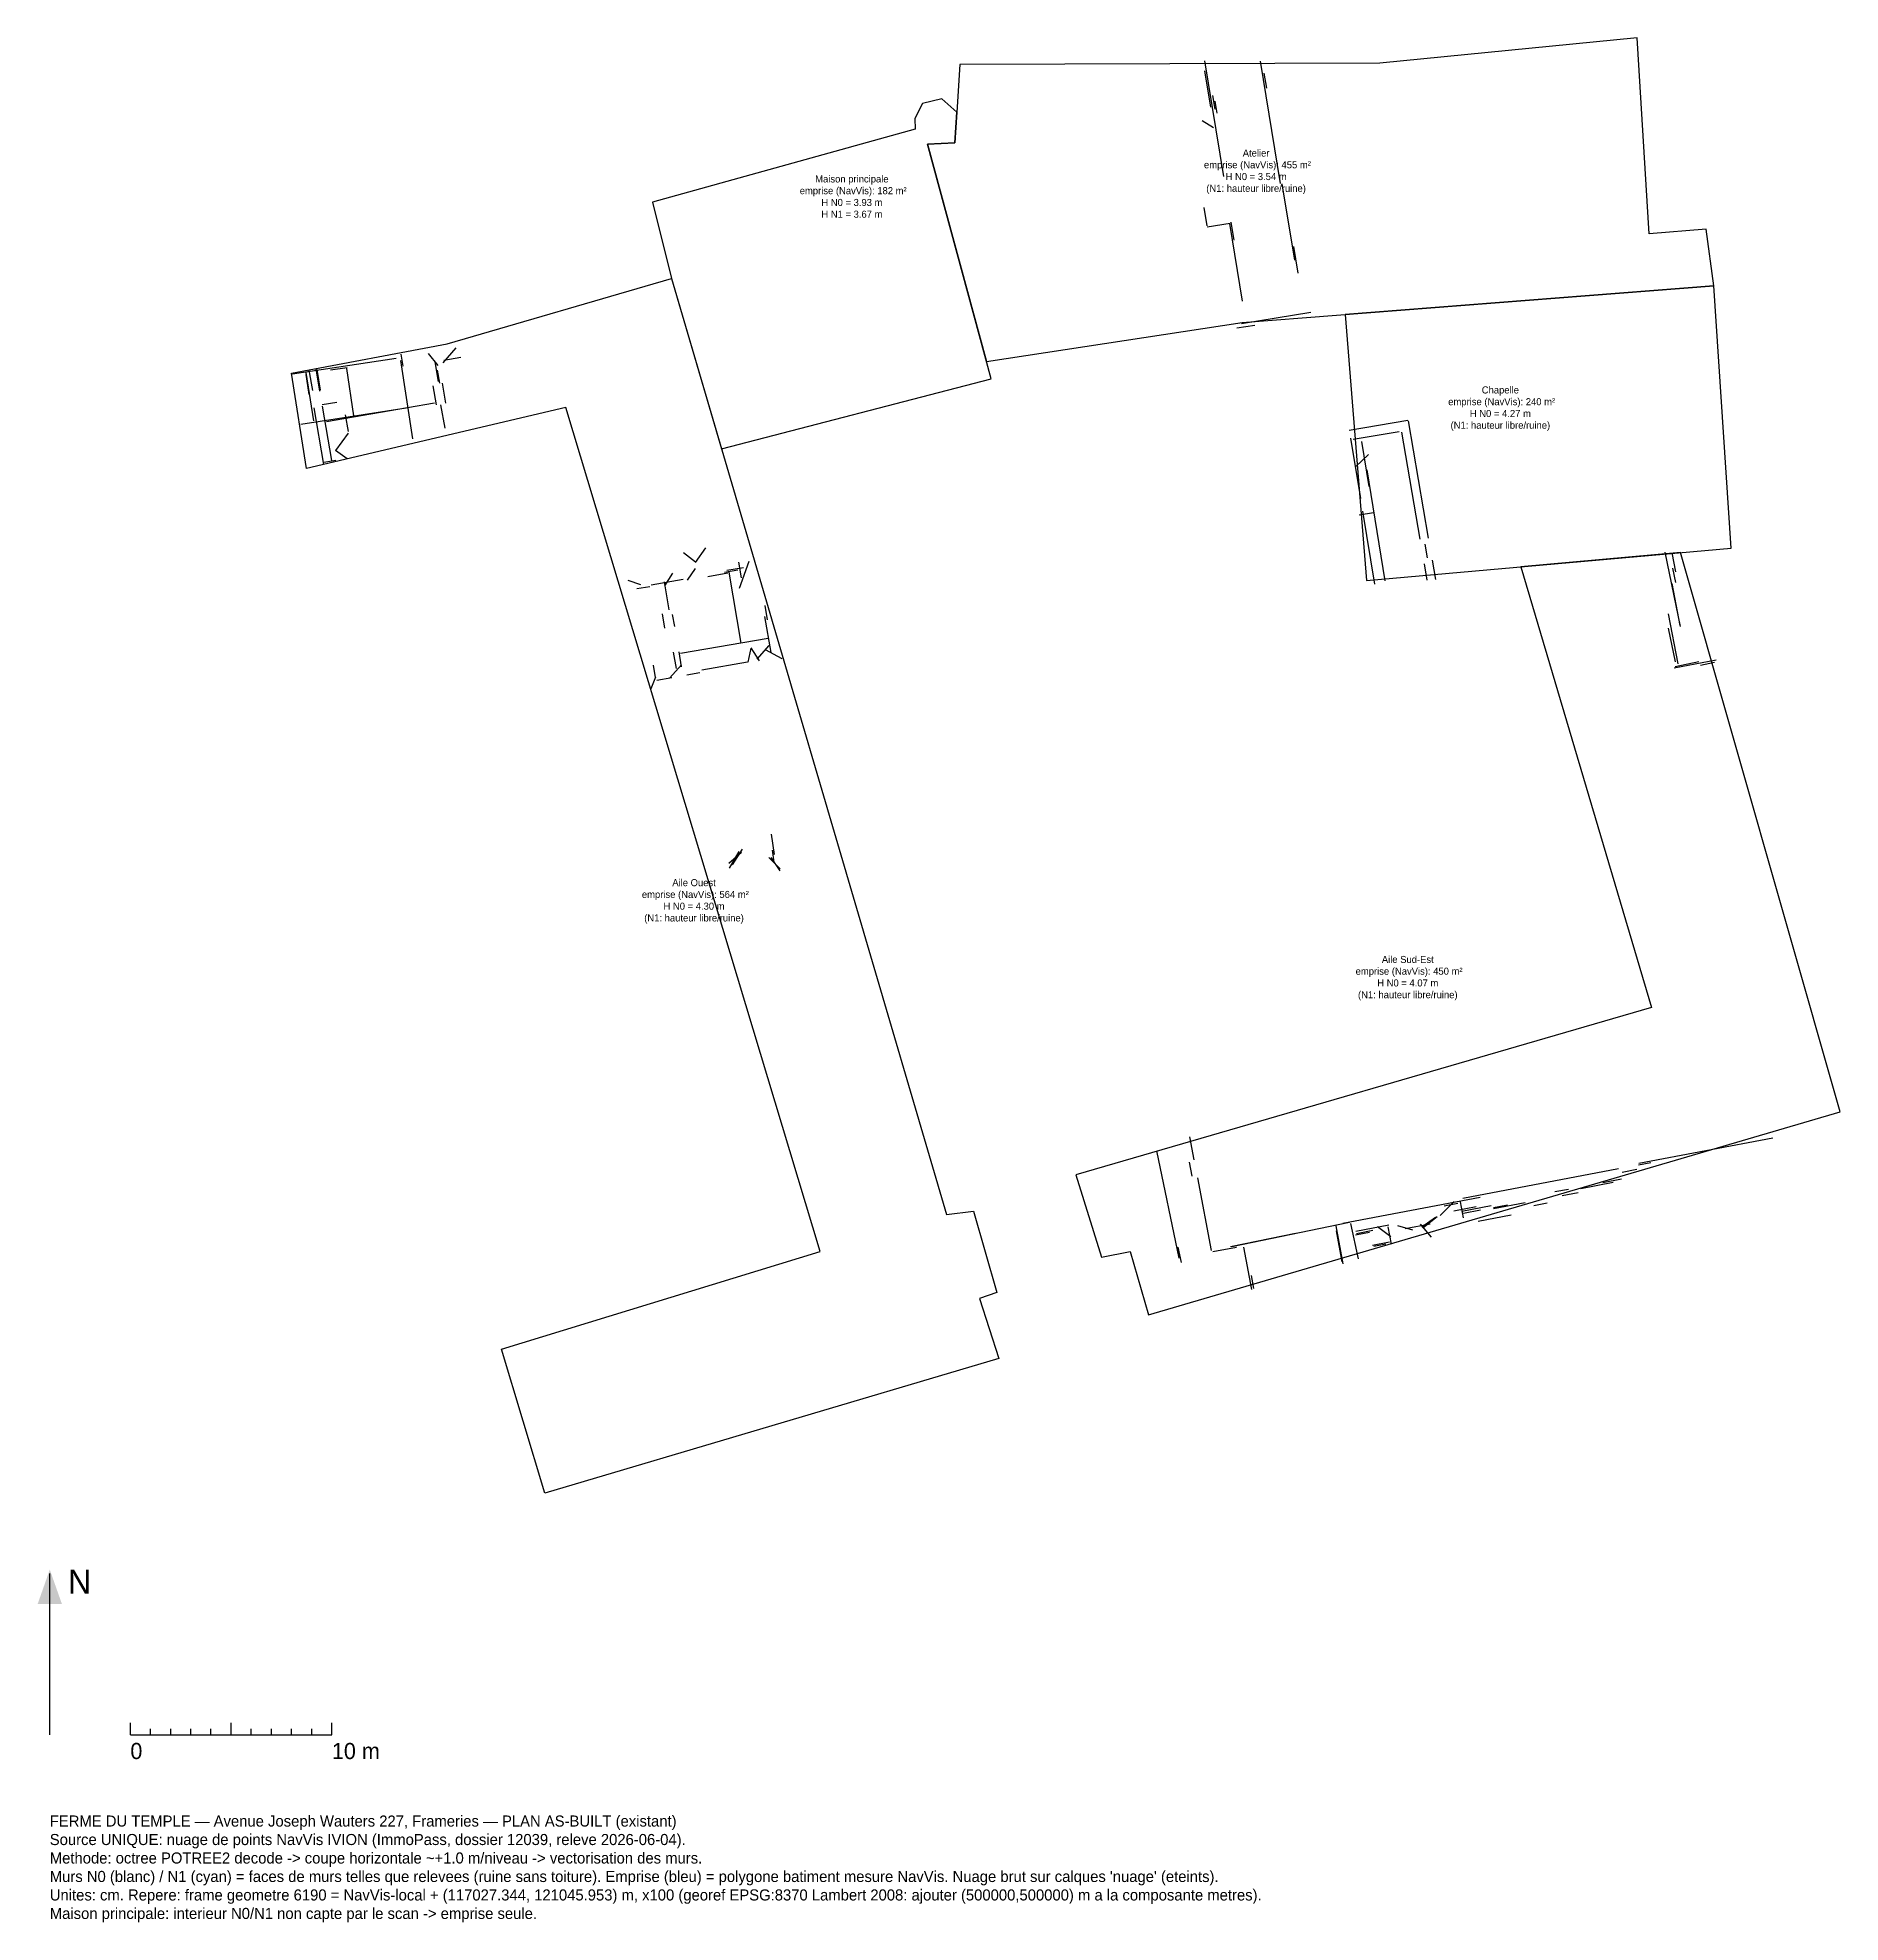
# Model space of a CAD drawing. Header units: centimetres. Extents: x 11697256 to 11706202, y 12097652 to 12107003.
import ezdxf

# ---------------------------------------------------------------- set-up
doc = ezdxf.new("R2010")
doc.units = ezdxf.units.CM
for name, color, linetype in [('0-NAVVIS-emprise', 5, 'Continuous'), ('Bestaand-murs-N0', 7, 'Continuous'), ('Bestaand-murs-N1', 4, 'Continuous'), ('NAVVIS-notes', 8, 'Continuous'), ('Reperes', 1, 'Continuous'), ('Tekst-ruimtelabel', 2, 'Continuous')]:
    doc.layers.add(name, color=color, linetype=linetype)

msp = doc.modelspace()

# ---------------------------------------------------------------- linework, layer by layer
at = {"layer": '0-NAVVIS-emprise'}
for points in [[(11701832.1, 12106870.8), (11701817.3, 12106634.6), (11701807.2, 12106481.8), (11701672.1, 12106475.5), (11701965.1, 12105397.3), (11703234.1, 12105589.9), (11705574.1, 12105772.9), (11705535.5, 12106053.8), (11705253.3, 12106030.6), (11705193.8, 12107003.3), (11703916.8, 12106877.1), (11701832.1, 12106870.8)], [(11700306.9, 12106187.6), (11700402.4, 12105808.1), (11700650.6, 12104963), (11701988.8, 12105310.2), (11701672.1, 12106475.5), (11701807.2, 12106481.8), (11701817.3, 12106634.6), (11701742.8, 12106700.3), (11701646.8, 12106677.6), (11701609, 12106603), (11701611.5, 12106548.7), (11700306.9, 12106187.6)], [(11700402.4, 12105808.1), (11701766.4, 12101164.8), (11701900.6, 12101181.5), (11702016.5, 12100777.3), (11701930.3, 12100747.6), (11702025.7, 12100450.1), (11699772.6, 12099782.4), (11699558.6, 12100495.8), (11701139.9, 12100980.3), (11699877.7, 12105169.1), (11698590.7, 12104865.9), (11698516.4, 12105338.5), (11699289.2, 12105484.1), (11700402.4, 12105808.1)], [(11703744.7, 12105629.8), (11703850.4, 12104310.4), (11705660.5, 12104471.3), (11705574.1, 12105772.9), (11703744.7, 12105629.8)], [(11704616.1, 12104378.4), (11705264.7, 12102192.2), (11702409, 12101361.3), (11702535, 12100953.2), (11702678.2, 12100981), (11702769.1, 12100666.3), (11706201.9, 12101673.8), (11705409.6, 12104449), (11704616.1, 12104378.4)]]:
    msp.add_lwpolyline(points, close=True, dxfattribs=at)
at = {"layer": 'Bestaand-murs-N0'}
for p, q in [((11703077.9, 12106658.4), (11703048.6, 12106838.2)), ((11703142.2, 12106315.4), (11703048.9, 12106888)), ((11703100, 12106648.5), (11703088.8, 12106717.3)), ((11703109.3, 12106628.2), (11703099.6, 12106687.6)), ((11703091.9, 12106555.4), (11703034.4, 12106590.4)), ((11703060.5, 12106070.1), (11703045.8, 12106160.6)), ((11703059.5, 12106065.1), (11703174.3, 12106083.8)), ((11703234.6, 12105696.4), (11703171.7, 12106082.2)), ((11703193.7, 12105998.8), (11703179.2, 12106088)), ((11703229.5, 12105584.8), (11703574.3, 12105641)), ((11703206.9, 12105563), (11703297, 12105577.7)), ((11699243.9, 12105376.8), (11699196.4, 12105436.8)), ((11699268.9, 12105389.3), (11699333.9, 12105464.3)), ((11699272, 12105403.7), (11699355.8, 12105418.1)), ((11698621.4, 12105252.2), (11698603.9, 12105353.9)), ((11698656.6, 12105249.3), (11698637.8, 12105358.7)), ((11698660.2, 12105254.5), (11698642.6, 12105356.6)), ((11699246.1, 12105296.7), (11699229.3, 12105394.4)), ((11699251.9, 12105289.8), (11699240.9, 12105353.8)), ((11699235.7, 12105181.7), (11699219.5, 12105276.5)), ((11699282, 12105189.4), (11699264.8, 12105289.5)), ((11698676.7, 12104885.1), (11698628.4, 12105166)), ((11698668.8, 12105183), (11698741.6, 12105195.6)), ((11698715.7, 12104905), (11698669.4, 12105174.4)), ((11698689.3, 12105099.5), (11699225.6, 12105191.7)), ((11698798.5, 12105049.2), (11698784.3, 12105131.9)), ((11699277.7, 12105066.1), (11699257.6, 12105182.5)), ((11698736.4, 12104954.3), (11698798.9, 12105041.8)), ((11703765.3, 12105055.8), (11704055.3, 12105105.7)), ((11703785.2, 12105011.2), (11704012.5, 12105050.2)), ((11704117.1, 12104514.7), (11704025.9, 12105045.4)), ((11704158.7, 12104520), (11704058.6, 12105102.5)), ((11698791.4, 12104914.3), (11698733.9, 12104954.3)), ((11698676.7, 12104896.7), (11698736.1, 12104906.9)), ((11700521.4, 12104399.3), (11700571.4, 12104471.8)), ((11704153.8, 12104422.1), (11704142.1, 12104490.2)), ((11700521.4, 12104401.8), (11700461.4, 12104446.8)), ((11700676.6, 12104361), (11700758.8, 12104375.1)), ((11700749.4, 12104322.7), (11700735.9, 12104400.9)), ((11700738.9, 12104271.8), (11700786.4, 12104406.8)), ((11704151.9, 12104311.7), (11704138.1, 12104392.4)), ((11704193.9, 12104315), (11704177.6, 12104410.2)), ((11705384.9, 12104352.3), (11705366.7, 12104448)), ((11705385.1, 12104299.5), (11705371.5, 12104370.8)), ((11700248.9, 12104289.3), (11700186.4, 12104309.3)), ((11700229.3, 12104269.7), (11700293.7, 12104280.8)), ((11700301.4, 12104289.2), (11700460, 12104316.4)), ((11700390.9, 12104164.6), (11700366.9, 12104304)), ((11700368.9, 12104284.3), (11700408.9, 12104346.8)), ((11700481.4, 12104311.8), (11700521.4, 12104369.3)), ((11700581.8, 12104330.3), (11700681.3, 12104347.4)), ((11700665.3, 12104351.7), (11700730.3, 12104362.9)), ((11700748.2, 12103999.2), (11700687.6, 12104352)), ((11705406.6, 12104087.1), (11705367.1, 12104295.5)), ((11700878.8, 12104114.8), (11700866.5, 12104186.3)), ((11700368.7, 12104074.3), (11700356.7, 12104144)), ((11700417.5, 12104082), (11700407.3, 12104141.5)), ((11700896.3, 12103952.2), (11700865.6, 12104130.9)), ((11705396.8, 12103896.1), (11705349.7, 12104144.2)), ((11700446.3, 12103949.9), (11700881.1, 12104024.6)), ((11700425.8, 12103874.2), (11700412, 12103954.4)), ((11700451.9, 12103881.9), (11700439, 12103956.8)), ((11700551.7, 12103867.5), (11700779, 12103906.6)), ((11700781.4, 12103904.3), (11700796.4, 12103974.3)), ((11700838.9, 12103911.8), (11700796.4, 12103976.8)), ((11700826.4, 12103919.3), (11700886.4, 12103986.8)), ((11700951.4, 12103921.8), (11700868.9, 12103966.8)), ((11705377.7, 12103876.6), (11705586.4, 12103916.2)), ((11700301.4, 12103774.3), (11700323.9, 12103831.8)), ((11700322.9, 12103829.1), (11700312.5, 12103889.5)), ((11700329.7, 12103816.3), (11700403.7, 12103829)), ((11700393.9, 12103826.8), (11700451.4, 12103891.8)), ((11700477.1, 12103841.6), (11700542.6, 12103852.8)), ((11702995.9, 12101436.4), (11702974.5, 12101549.1)), ((11705201.7, 12101419.2), (11705866.5, 12101545.4)), ((11702986.2, 12101354), (11702972.9, 12101423.8)), ((11704329.5, 12101245.7), (11705101.1, 12101392.2)), ((11705119.3, 12101375), (11705192.5, 12101388.9)), ((11705200.1, 12101411), (11705262.2, 12101422.8)), ((11703081.4, 12100986), (11703013, 12101346.4)), ((11704785, 12101277.9), (11704852.9, 12101290.8)), ((11704913.8, 12101293.6), (11705074.2, 12101324.1)), ((11705023.6, 12101323.2), (11705116.2, 12101340.8)), ((11703732.4, 12101121), (11704414, 12101250.3)), ((11704215.8, 12101158.9), (11704285.8, 12101228.9)), ((11704236.2, 12101207.4), (11704304.4, 12101220.3)), ((11704284.3, 12101182.9), (11704395.3, 12101203.9)), ((11704332.2, 12101147.3), (11704316.9, 12101228)), ((11704324.2, 12101181.7), (11704469.8, 12101209.3)), ((11704480.6, 12101199.7), (11704550.5, 12101213)), ((11704480.7, 12101194.1), (11704638.7, 12101224.1)), ((11704681.2, 12101208.8), (11704747.9, 12101221.5)), ((11704820.8, 12101258.6), (11704900.8, 12101273.8)), ((11703734.8, 12100920.4), (11703699.3, 12101107.4)), ((11703797.7, 12101081.7), (11703962.2, 12101112.9)), ((11703970.8, 12101053.9), (11703905.8, 12101103.9)), ((11703975.3, 12101016.7), (11703958.8, 12101103.6)), ((11704080.8, 12101086.4), (11704005.8, 12101108.9)), ((11704043.1, 12101095), (11704165.9, 12101118.4)), ((11704173.3, 12101051.4), (11704118.3, 12101116.4)), ((11704125.8, 12101103.9), (11704193.3, 12101151.4)), ((11704130.8, 12101098.9), (11704200.8, 12101153.9)), ((11704332.3, 12101171.5), (11704415.7, 12101187.4)), ((11704405.1, 12101132.1), (11704569, 12101163.2)), ((11703730.3, 12100930.1), (11703701.3, 12101082.7)), ((11703795.3, 12101063.9), (11703865.6, 12101077.3)), ((11703801.8, 12101070.8), (11703881.4, 12101085.9)), ((11703880, 12101012.2), (11703964, 12101028.1)), ((11703887.5, 12101007), (11703946.6, 12101018.3)), ((11703088.5, 12100980.1), (11703205.6, 12101002.4)), ((11703281.9, 12100792.8), (11703242.1, 12101002.5)), ((11703291.9, 12100797.9), (11703279.7, 12100862.4))]:
    msp.add_line(p, q, dxfattribs=at)
at = {"layer": 'Bestaand-murs-N1'}
for p, q in [((11703424, 12106279.9), (11703325.1, 12106887.1)), ((11703355.5, 12106753.5), (11703343.4, 12106827.6)), ((11703494.6, 12105899.5), (11703432.9, 12106278.4)), ((11703512, 12105834.9), (11703490.4, 12105967.6)), ((11698521.3, 12105335), (11699035.2, 12105414)), ((11699117.7, 12105012.8), (11699057.7, 12105402.4)), ((11699070, 12105372.8), (11699060.8, 12105432.5)), ((11698604.4, 12105232.7), (11698589, 12105332.6)), ((11698626.4, 12105102.6), (11698589.5, 12105342.7)), ((11698709.2, 12105355), (11698791.7, 12105367.7)), ((11698826, 12105127.9), (11698789.9, 12105362.4)), ((11698561.6, 12105085.5), (11699084.4, 12105166)), ((11703822, 12104716.9), (11703773.2, 12105017.1)), ((11703795.6, 12104874.5), (11703860.6, 12104934.5)), ((11703863.1, 12104777.3), (11703826.9, 12104999.4)), ((11703943.4, 12104309.2), (11703853.7, 12104859.7)), ((11703891.4, 12104291.3), (11703832.2, 12104654.8)), ((11703813.5, 12104636.2), (11703885.3, 12104647.9)), ((11705409.1, 12104081.5), (11705332.3, 12104451.1)), ((11705384.3, 12103906.8), (11705349.6, 12104073.3)), ((11705382, 12103884.1), (11705499.5, 12103908.5)), ((11705508.9, 12103890.4), (11705577.5, 12103904.7)), ((11700704.2, 12102900.1), (11700754.2, 12102977.6)), ((11700913.1, 12102951.3), (11700897.7, 12103051.5)), ((11700911.3, 12102912.9), (11700902.1, 12102972.4)), ((11700686.7, 12102907.6), (11700749.2, 12102962.6)), ((11700689.2, 12102882.6), (11700736.7, 12102965.1)), ((11700941.7, 12102880.1), (11700884.2, 12102935.1)), ((11700941.7, 12102870.1), (11700896.7, 12102935.1)), ((11702920.8, 12100947), (11702809.8, 12101480.9)), ((11703183.1, 12101005.7), (11703765.8, 12101126.9)), ((11703810.2, 12100944.9), (11703773.7, 12101120.2)), ((11703175.7, 12101005.2), (11703498.3, 12101072.3)), ((11702932.3, 12100926), (11702916.6, 12101001.6))]:
    msp.add_line(p, q, dxfattribs=at)
at = {"layer": 'Reperes'}
for p, q in [((11697716.4, 12098582.4), (11697716.4, 12098642.4)), ((11697716.4, 12098582.4), (11698716.4, 12098582.4)), ((11697816.4, 12098582.4), (11697816.4, 12098612.4)), ((11697916.4, 12098582.4), (11697916.4, 12098612.4)), ((11698016.4, 12098582.4), (11698016.4, 12098612.4)), ((11698116.4, 12098582.4), (11698116.4, 12098612.4)), ((11698216.4, 12098582.4), (11698216.4, 12098642.4)), ((11698316.4, 12098582.4), (11698316.4, 12098612.4)), ((11698416.4, 12098582.4), (11698416.4, 12098612.4)), ((11698516.4, 12098582.4), (11698516.4, 12098612.4)), ((11698616.4, 12098582.4), (11698616.4, 12098612.4)), ((11698716.4, 12098582.4), (11698716.4, 12098642.4))]:
    msp.add_line(p, q, dxfattribs=at)
msp.add_lwpolyline([(11697316.4, 12098582.4), (11697316.4, 12099382.4)], dxfattribs=at)
msp.add_solid([(11697256.4, 12099232.4), (11697376.4, 12099232.4), (11697316.4, 12099402.4)], dxfattribs=at)

# ---------------------------------------------------------------- texts
at = {"layer": 'NAVVIS-notes', "insert": (11697316.4, 12098182.4), "char_height": 55, "attachment_point": 1}
msp.add_mtext("FERME DU TEMPLE — Avenue Joseph Wauters 227, Frameries — PLAN AS-BUILT (existant)\\PSource UNIQUE: nuage de points NavVis IVION (ImmoPass, dossier 12039, releve 2026-06-04).\\PMethode: octree POTREE2 decode -> coupe horizontale ~+1.0 m/niveau -> vectorisation des murs.\\PMurs N0 (blanc) / N1 (cyan) = faces de murs telles que relevees (ruine sans toiture). Emprise (bleu) = polygone batiment mesure NavVis. Nuage brut sur calques 'nuage' (eteints).\\PUnites: cm. Repere: frame geometre 6190 = NavVis-local + (117027.344, 121045.953) m, x100 (georef EPSG:8370 Lambert 2008: ajouter (500000,500000) m a la composante metres).\\PMaison principale: interieur N0/N1 non capte par le scan -> emprise seule.", dxfattribs=at)
at = {"layer": 'Reperes'}
for s, height, p in [('N', 120, (11697406.4, 12099282.4)), ('0', 80, (11697716.4, 12098462.4)), ('10 m', 80, (11698716.4, 12098462.4))]:
    msp.add_text(s, height=height, dxfattribs=at).set_placement(p)
at = {"layer": 'Tekst-ruimtelabel', "char_height": 35, "attachment_point": 5}
for s, insert in [('Atelier\\P emprise (NavVis): 455 m²\\PH N0 = 3.54 m\\P(N1: hauteur libre/ruine)', (11703302.8, 12106338.2)), ('Maison principale\\P emprise (NavVis): 182 m²\\PH N0 = 3.93 m\\PH N1 = 3.67 m', (11701296.9, 12106214.8)), ('Chapelle\\P emprise (NavVis): 240 m²\\PH N0 = 4.27 m\\P(N1: hauteur libre/ruine)', (11704514.9, 12105162.8)), ('Aile Ouest\\P emprise (NavVis): 564 m²\\PH N0 = 4.30 m\\P(N1: hauteur libre/ruine)', (11700513.5, 12102718.1)), ('Aile Sud-Est\\P emprise (NavVis): 450 m²\\PH N0 = 4.07 m\\P(N1: hauteur libre/ruine)', (11704055.5, 12102337.1))]:
    msp.add_mtext(s, dxfattribs=dict(at, insert=insert))

doc.saveas('drawing.dxf')
